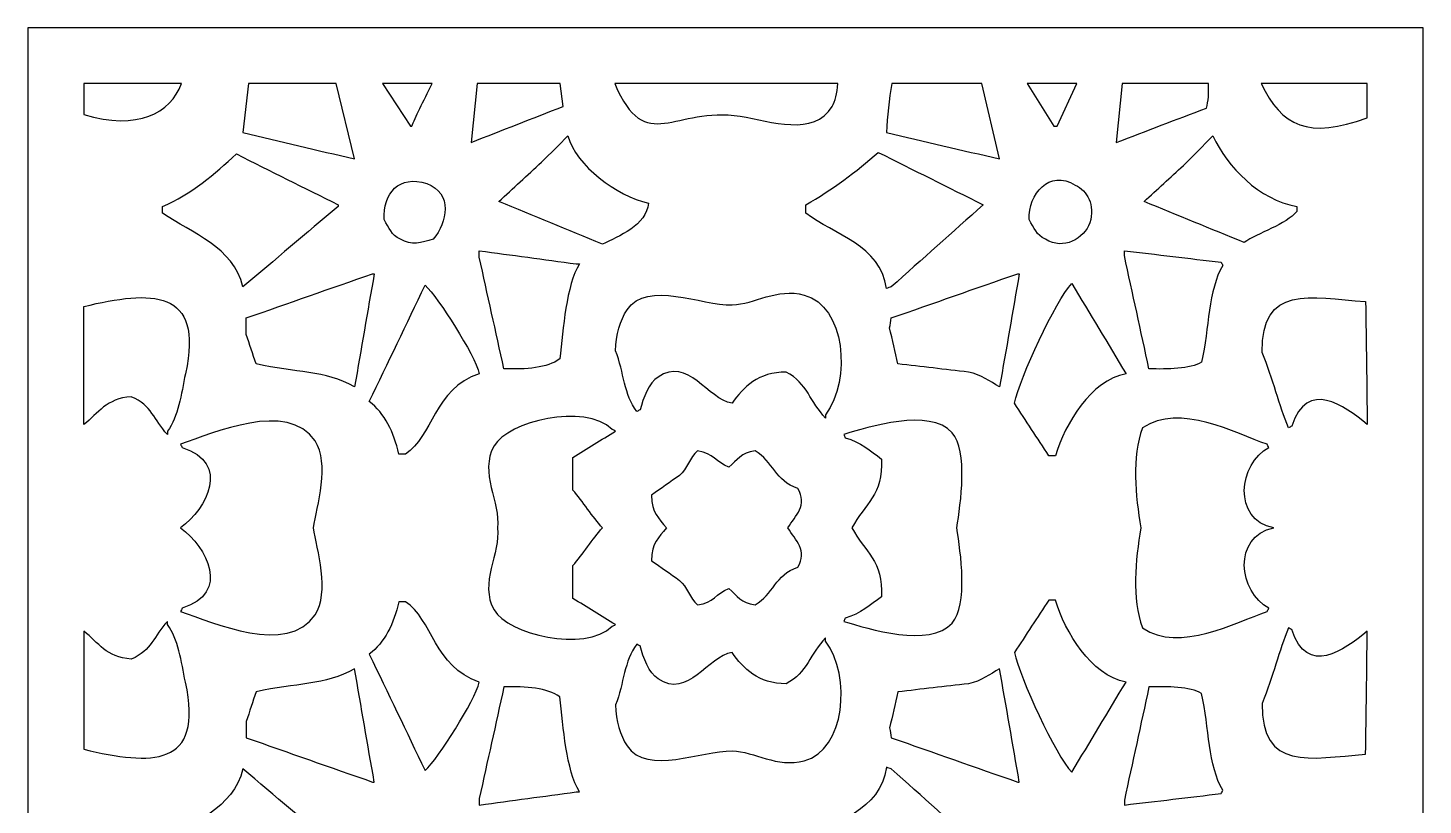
# Model space of a CAD drawing. Header units: centimetres. Extents: x -9.3 to 6.6, y -13.8 to 13.7.
# Drawn here: x -9.34 to -2.31, y 9.8 to 13.72 of the extents above; entities that cross this region are included whole.
import ezdxf

# ---------------------------------------------------------------- set-up
doc = ezdxf.new("R2010")
doc.units = ezdxf.units.CM
doc.header["$MEASUREMENT"] = 0
doc.layers.add('layer 1', color=7, linetype='Continuous')

msp = doc.modelspace()

# ---------------------------------------------------------------- linework, layer by layer
at = {"layer": 'layer 1', "color": 177}
for points, knots in [([(-9.33578, 13.71711), (-9.33578, 13.71711), (-2.30717, 13.71711), (-2.30717, 13.71711), (-2.30717, 13.71711), (-2.30717, 13.71711), (-2.30717, -13.83509), (-2.30717, -13.83509), (-2.30717, -13.83509), (-2.30717, -13.83509), (-9.33578, -13.83509), (-9.33578, -13.83509), (-9.33578, -13.83509), (-9.33578, -13.83509), (-9.33578, 13.71711), (-9.33578, 13.71711)], [0, 0, 0, 0, 0.2, 0.2, 0.2, 0.2, 0.4, 0.4, 0.4, 0.4, 0.6, 0.6, 0.6, 0.6, 1, 1, 1, 1]), ([(-9.05463, 13.43596), (-9.05463, 13.43596), (-8.56221, 13.43596), (-8.56221, 13.43596), (-8.56221, 13.43596), (-8.6175, 13.28643), (-8.78185, 13.19962), (-9.05463, 13.27983), (-9.05463, 13.27983), (-9.05463, 13.27983), (-9.05463, 13.43596), (-9.05463, 13.43596)], [0, 0, 0, 0, 0.25, 0.25, 0.25, 0.25, 0.5, 0.5, 0.5, 0.5, 1, 1, 1, 1]), ([(-8.22512, 13.43596), (-8.22512, 13.43596), (-7.78244, 13.43596), (-7.78244, 13.43596), (-7.78244, 13.43596), (-7.78244, 13.43596), (-7.69026, 13.05663), (-7.69026, 13.05663), (-7.69026, 13.05663), (-7.87768, 13.1007), (-8.06514, 13.1448), (-8.25256, 13.18889), (-8.25256, 13.18889), (-8.25256, 13.18889), (-8.22512, 13.43596), (-8.22512, 13.43596)], [0, 0, 0, 0, 0.2, 0.2, 0.2, 0.2, 0.4, 0.4, 0.4, 0.4, 0.6, 0.6, 0.6, 0.6, 1, 1, 1, 1]), ([(-7.54923, 13.43596), (-7.54923, 13.43596), (-7.29879, 13.43596), (-7.29879, 13.43596), (-7.29879, 13.43596), (-7.34328, 13.34743), (-7.38762, 13.2622), (-7.40083, 13.22196), (-7.40083, 13.22196), (-7.40361, 13.22196), (-7.40636, 13.22196), (-7.40912, 13.22196), (-7.40912, 13.22196), (-7.40912, 13.22196), (-7.54923, 13.43596), (-7.54923, 13.43596)], [0, 0, 0, 0, 0.2, 0.2, 0.2, 0.2, 0.4, 0.4, 0.4, 0.4, 0.6, 0.6, 0.6, 0.6, 1, 1, 1, 1]), ([(-7.07302, 13.43596), (-7.07302, 13.43596), (-6.65446, 13.43596), (-6.65446, 13.43596), (-6.65446, 13.43596), (-6.65446, 13.43596), (-6.64009, 13.32117), (-6.64009, 13.32117), (-6.64009, 13.32117), (-6.79443, 13.26056), (-6.94881, 13.19991), (-7.10317, 13.13929), (-7.10317, 13.13929), (-7.10317, 13.13929), (-7.07302, 13.43596), (-7.07302, 13.43596)], [0, 0, 0, 0, 0.2, 0.2, 0.2, 0.2, 0.4, 0.4, 0.4, 0.4, 0.6, 0.6, 0.6, 0.6, 1, 1, 1, 1]), ([(-6.37982, 13.43596), (-6.37982, 13.43596), (-5.25586, 13.43596), (-5.25586, 13.43596), (-5.25586, 13.43596), (-5.25937, 13.38813), (-5.26828, 13.34714), (-5.28401, 13.32117), (-5.28401, 13.32117), (-5.37666, 13.16815), (-5.59112, 13.24595), (-5.74705, 13.27156), (-5.74705, 13.27156), (-6.07993, 13.32624), (-6.22179, 13.06823), (-6.37982, 13.43596)], [0, 0, 0, 0, 0.2, 0.2, 0.2, 0.2, 0.4, 0.4, 0.4, 0.4, 0.6, 0.6, 0.6, 0.6, 1, 1, 1, 1]), ([(-4.98323, 13.43596), (-4.98323, 13.43596), (-4.52986, 13.43596), (-4.52986, 13.43596), (-4.52986, 13.43596), (-4.52986, 13.43596), (-4.44055, 13.05663), (-4.44055, 13.05663), (-4.44055, 13.05663), (-4.63072, 13.1007), (-4.82094, 13.1448), (-5.01111, 13.18889), (-5.01111, 13.18889), (-5.00698, 13.27155), (-4.9973, 13.35715), (-4.98323, 13.43596)], [0, 0, 0, 0, 0.2, 0.2, 0.2, 0.2, 0.4, 0.4, 0.4, 0.4, 0.6, 0.6, 0.6, 0.6, 1, 1, 1, 1]), ([(-4.30248, 13.43596), (-4.30248, 13.43596), (-4.05177, 13.43596), (-4.05177, 13.43596), (-4.05177, 13.43596), (-4.05177, 13.43596), (-4.15114, 13.22196), (-4.15114, 13.22196), (-4.15114, 13.22196), (-4.15665, 13.22196), (-4.16216, 13.22196), (-4.16767, 13.22196), (-4.16767, 13.22196), (-4.16767, 13.22196), (-4.30248, 13.43596), (-4.30248, 13.43596)], [0, 0, 0, 0, 0.2, 0.2, 0.2, 0.2, 0.4, 0.4, 0.4, 0.4, 0.6, 0.6, 0.6, 0.6, 1, 1, 1, 1]), ([(-3.82278, 13.43596), (-3.82278, 13.43596), (-3.38838, 13.43596), (-3.38838, 13.43596), (-3.38838, 13.43596), (-3.38581, 13.39115), (-3.38862, 13.34609), (-3.39866, 13.3129), (-3.39866, 13.3129), (-3.55025, 13.25505), (-3.70187, 13.19714), (-3.85346, 13.13929), (-3.85346, 13.13929), (-3.85346, 13.13929), (-3.82278, 13.43596), (-3.82278, 13.43596)], [0, 0, 0, 0, 0.2, 0.2, 0.2, 0.2, 0.4, 0.4, 0.4, 0.4, 0.6, 0.6, 0.6, 0.6, 1, 1, 1, 1]), ([(-3.12241, 13.43596), (-3.12241, 13.43596), (-2.58832, 13.43596), (-2.58832, 13.43596), (-2.58832, 13.43596), (-2.58832, 13.43596), (-2.58832, 13.26329), (-2.58832, 13.26329), (-2.58832, 13.26329), (-2.88498, 13.15576), (-3.02136, 13.22096), (-3.12241, 13.43596)], [0, 0, 0, 0, 0.25, 0.25, 0.25, 0.25, 0.5, 0.5, 0.5, 0.5, 1, 1, 1, 1]), ([(-6.96259, 12.84168), (-6.78896, 12.77003), (-6.61527, 12.69836), (-6.44164, 12.62673), (-6.44164, 12.62673), (-6.36238, 12.66539), (-6.21712, 12.72214), (-6.21011, 12.83341), (-6.21011, 12.83341), (-6.36923, 12.87162), (-6.57463, 13.02156), (-6.61531, 13.17235), (-6.61531, 13.17235), (-6.65938, 13.12826), (-6.70349, 13.08415), (-6.74758, 13.04008), (-6.74758, 13.04008), (-6.81925, 12.97396), (-6.89092, 12.9078), (-6.96259, 12.84168)], [0, 0, 0, 0, 0.1666667, 0.1666667, 0.1666667, 0.1666667, 0.3333333, 0.3333333, 0.3333333, 0.3333333, 0.5, 0.5, 0.5, 0.5, 0.6666667, 0.6666667, 0.6666667, 0.6666667, 1, 1, 1, 1]), ([(-3.71288, 12.84168), (-3.54478, 12.77279), (-3.3766, 12.70389), (-3.20848, 12.63502), (-3.20848, 12.63502), (-3.14117, 12.68343), (-2.99596, 12.72609), (-2.94387, 12.79208), (-2.94387, 12.79208), (-2.94387, 12.80034), (-2.94387, 12.80861), (-2.94387, 12.81688), (-2.94387, 12.81688), (-3.13481, 12.85061), (-3.29177, 13.01622), (-3.36558, 13.17235), (-3.36558, 13.17235), (-3.4152, 13.12275), (-3.46482, 13.07315), (-3.51443, 13.02356), (-3.51443, 13.02356), (-3.58056, 12.96293), (-3.64674, 12.90229), (-3.71288, 12.84168)], [0, 0, 0, 0, 0.1428571, 0.1428571, 0.1428571, 0.1428571, 0.2857143, 0.2857143, 0.2857143, 0.2857143, 0.4285714, 0.4285714, 0.4285714, 0.4285714, 0.5714286, 0.5714286, 0.5714286, 0.5714286, 0.7142857, 0.7142857, 0.7142857, 0.7142857, 1, 1, 1, 1]), ([(-8.65775, 12.78381), (-8.50822, 12.6796), (-8.30137, 12.61361), (-8.25256, 12.4118), (-8.25256, 12.4118), (-8.0927, 12.54681), (-7.93281, 12.68185), (-7.77296, 12.81688), (-7.77296, 12.81688), (-7.77296, 12.81963), (-7.77296, 12.82239), (-7.77296, 12.82515), (-7.77296, 12.82515), (-7.94383, 12.91056), (-8.11475, 12.996), (-8.28562, 13.08141), (-8.28562, 13.08141), (-8.39499, 12.98266), (-8.51073, 12.87743), (-8.65775, 12.81688), (-8.65775, 12.81688), (-8.65775, 12.80586), (-8.65775, 12.79483), (-8.65775, 12.78381)], [0, 0, 0, 0, 0.1428571, 0.1428571, 0.1428571, 0.1428571, 0.2857143, 0.2857143, 0.2857143, 0.2857143, 0.4285714, 0.4285714, 0.4285714, 0.4285714, 0.5714286, 0.5714286, 0.5714286, 0.5714286, 0.7142857, 0.7142857, 0.7142857, 0.7142857, 1, 1, 1, 1]), ([(-5.41628, 12.78381), (-5.27538, 12.67281), (-5.03895, 12.62326), (-5.01111, 12.40351), (-5.01111, 12.40351), (-5.00284, 12.40629), (-4.99458, 12.40904), (-4.98631, 12.4118), (-4.98631, 12.4118), (-4.83197, 12.54957), (-4.67759, 12.68738), (-4.52324, 12.82515), (-4.52324, 12.82515), (-4.69963, 12.91331), (-4.87608, 13.00152), (-5.05247, 13.0897), (-5.05247, 13.0897), (-5.16187, 12.99144), (-5.28437, 12.90163), (-5.41628, 12.82515), (-5.41628, 12.82515), (-5.41628, 12.81135), (-5.41628, 12.79759), (-5.41628, 12.78381)], [0, 0, 0, 0, 0.1428571, 0.1428571, 0.1428571, 0.1428571, 0.2857143, 0.2857143, 0.2857143, 0.2857143, 0.4285714, 0.4285714, 0.4285714, 0.4285714, 0.5714286, 0.5714286, 0.5714286, 0.5714286, 0.7142857, 0.7142857, 0.7142857, 0.7142857, 1, 1, 1, 1]), ([(-4.2917, 12.75074), (-4.26505, 12.70727), (-4.25746, 12.67418), (-4.20903, 12.65153), (-4.20903, 12.65153), (-4.11871, 12.59455), (-4.01524, 12.65533), (-3.98576, 12.73421), (-3.98576, 12.73421), (-3.95958, 12.82383), (-3.99727, 12.89702), (-4.06018, 12.92434), (-4.06018, 12.92434), (-4.18927, 13.00518), (-4.29801, 12.87851), (-4.2917, 12.75074)], [0, 0, 0, 0, 0.2, 0.2, 0.2, 0.2, 0.4, 0.4, 0.4, 0.4, 0.6, 0.6, 0.6, 0.6, 1, 1, 1, 1]), ([(-7.54142, 12.75074), (-7.51476, 12.70727), (-7.50716, 12.67418), (-7.45874, 12.65153), (-7.45874, 12.65153), (-7.40474, 12.61797), (-7.35236, 12.63417), (-7.29334, 12.65153), (-7.29334, 12.65153), (-7.22292, 12.73785), (-7.19423, 12.88256), (-7.32643, 12.93262), (-7.32643, 12.93262), (-7.46501, 12.97732), (-7.54749, 12.88409), (-7.54142, 12.75074)], [0, 0, 0, 0, 0.2, 0.2, 0.2, 0.2, 0.4, 0.4, 0.4, 0.4, 0.6, 0.6, 0.6, 0.6, 1, 1, 1, 1]), ([(-7.06182, 12.56059), (-7.02048, 12.37324), (-6.97913, 12.18581), (-6.93777, 11.99845), (-6.93777, 11.99845), (-6.82565, 11.9946), (-6.71867, 12.00262), (-6.65662, 12.04804), (-6.65662, 12.04804), (-6.63724, 12.20298), (-6.62512, 12.4169), (-6.5574, 12.52752), (-6.5574, 12.52752), (-6.56293, 12.52752), (-6.56844, 12.52752), (-6.57393, 12.52752), (-6.57393, 12.52752), (-6.73656, 12.54957), (-6.89921, 12.57162), (-7.06182, 12.59368), (-7.06182, 12.59368), (-7.06182, 12.58264), (-7.06182, 12.57162), (-7.06182, 12.56059)], [0, 0, 0, 0, 0.1428571, 0.1428571, 0.1428571, 0.1428571, 0.2857143, 0.2857143, 0.2857143, 0.2857143, 0.4285714, 0.4285714, 0.4285714, 0.4285714, 0.5714286, 0.5714286, 0.5714286, 0.5714286, 0.7142857, 0.7142857, 0.7142857, 0.7142857, 1, 1, 1, 1]), ([(-3.8121, 12.56888), (-3.77077, 12.37875), (-3.72943, 12.18854), (-3.68808, 11.99845), (-3.68808, 11.99845), (-3.59508, 11.99553), (-3.48088, 11.99685), (-3.42347, 12.0315), (-3.42347, 12.0315), (-3.38371, 12.20321), (-3.39104, 12.39679), (-3.31597, 12.51926), (-3.31597, 12.51926), (-3.31873, 12.52477), (-3.32148, 12.5303), (-3.32424, 12.53579), (-3.32424, 12.53579), (-3.48685, 12.55508), (-3.64951, 12.57437), (-3.8121, 12.59368), (-3.8121, 12.59368), (-3.8121, 12.58539), (-3.8121, 12.57713), (-3.8121, 12.56888)], [0, 0, 0, 0, 0.1428571, 0.1428571, 0.1428571, 0.1428571, 0.2857143, 0.2857143, 0.2857143, 0.2857143, 0.4285714, 0.4285714, 0.4285714, 0.4285714, 0.5714286, 0.5714286, 0.5714286, 0.5714286, 0.7142857, 0.7142857, 0.7142857, 0.7142857, 1, 1, 1, 1]), ([(-8.23602, 12.17205), (-8.21949, 12.12244), (-8.20293, 12.07284), (-8.1864, 12.02324), (-8.1864, 12.02324), (-7.98708, 11.97763), (-7.84078, 11.99149), (-7.69026, 11.90751), (-7.69026, 11.90751), (-7.6572, 12.09762), (-7.62411, 12.28779), (-7.59102, 12.47792), (-7.59102, 12.47792), (-7.59378, 12.47792), (-7.59655, 12.47792), (-7.59931, 12.47792), (-7.59931, 12.47792), (-7.81152, 12.40351), (-8.02381, 12.32911), (-8.23602, 12.25472), (-8.23602, 12.25472), (-8.23602, 12.22718), (-8.23602, 12.19959), (-8.23602, 12.17205)], [0, 0, 0, 0, 0.1428571, 0.1428571, 0.1428571, 0.1428571, 0.2857143, 0.2857143, 0.2857143, 0.2857143, 0.4285714, 0.4285714, 0.4285714, 0.4285714, 0.5714286, 0.5714286, 0.5714286, 0.5714286, 0.7142857, 0.7142857, 0.7142857, 0.7142857, 1, 1, 1, 1]), ([(-6.3755, 12.08937), (-6.3316, 11.97911), (-6.33377, 11.86682), (-6.268, 11.78348), (-6.268, 11.78348), (-6.26249, 11.78624), (-6.25696, 11.78901), (-6.25145, 11.79177), (-6.25145, 11.79177), (-6.23607, 11.84926), (-6.20893, 11.93018), (-6.16049, 11.95712), (-6.16049, 11.95712), (-6.01072, 12.06161), (-5.91179, 11.84362), (-5.78841, 11.82482), (-5.78841, 11.82482), (-5.73016, 11.9057), (-5.65653, 11.98273), (-5.51553, 11.9819), (-5.51553, 11.9819), (-5.40913, 11.92678), (-5.39511, 11.82954), (-5.31708, 11.75043), (-5.31708, 11.75043), (-5.31708, 11.75595), (-5.31708, 11.76144), (-5.31708, 11.76697), (-5.31708, 11.76697), (-5.18546, 11.94641), (-5.21883, 12.3161), (-5.42457, 12.37046), (-5.42457, 12.37046), (-5.56593, 12.4078), (-5.67219, 12.32348), (-5.78841, 12.32086), (-5.78841, 12.32086), (-5.94433, 12.31733), (-6.21193, 12.44721), (-6.31761, 12.29606), (-6.31761, 12.29606), (-6.35096, 12.24177), (-6.37355, 12.17075), (-6.3755, 12.08937)], [0, 0, 0, 0, 0.0833333, 0.0833333, 0.0833333, 0.0833333, 0.1666667, 0.1666667, 0.1666667, 0.1666667, 0.25, 0.25, 0.25, 0.25, 0.3333333, 0.3333333, 0.3333333, 0.3333333, 0.4166667, 0.4166667, 0.4166667, 0.4166667, 0.5, 0.5, 0.5, 0.5, 0.5833333, 0.5833333, 0.5833333, 0.5833333, 0.6666667, 0.6666667, 0.6666667, 0.6666667, 0.75, 0.75, 0.75, 0.75, 0.8333333, 0.8333333, 0.8333333, 0.8333333, 1, 1, 1, 1]), ([(-4.99458, 12.20512), (-4.98082, 12.14451), (-4.96702, 12.08386), (-4.95322, 12.02324), (-4.95322, 12.02324), (-4.83472, 12.00946), (-4.71619, 11.9957), (-4.59767, 11.9819), (-4.59767, 11.9819), (-4.53263, 11.96859), (-4.48985, 11.93452), (-4.44055, 11.90751), (-4.44055, 11.90751), (-4.40748, 12.09762), (-4.3744, 12.28779), (-4.34133, 12.47792), (-4.34133, 12.47792), (-4.34408, 12.47792), (-4.34684, 12.47792), (-4.34959, 12.47792), (-4.34959, 12.47792), (-4.56181, 12.40351), (-4.77409, 12.32911), (-4.98631, 12.25472), (-4.98631, 12.25472), (-4.98906, 12.23817), (-4.99182, 12.22165), (-4.99458, 12.20512)], [0, 0, 0, 0, 0.125, 0.125, 0.125, 0.125, 0.25, 0.25, 0.25, 0.25, 0.375, 0.375, 0.375, 0.375, 0.5, 0.5, 0.5, 0.5, 0.625, 0.625, 0.625, 0.625, 0.75, 0.75, 0.75, 0.75, 1, 1, 1, 1]), ([(-9.05463, 11.71736), (-8.97932, 11.77599), (-8.94233, 11.84813), (-8.81485, 11.85791), (-8.81485, 11.85791), (-8.70909, 11.81321), (-8.70356, 11.74151), (-8.63293, 11.66776), (-8.63293, 11.66776), (-8.63293, 11.67327), (-8.63293, 11.67878), (-8.63293, 11.6843), (-8.63293, 11.6843), (-8.577, 11.75625), (-8.56443, 11.86982), (-8.54195, 11.97365), (-8.54195, 11.97365), (-8.44799, 12.40768), (-8.71398, 12.39338), (-9.05463, 12.31259), (-9.05463, 12.31259), (-9.05463, 12.1142), (-9.05463, 11.91574), (-9.05463, 11.71736)], [0, 0, 0, 0, 0.1428571, 0.1428571, 0.1428571, 0.1428571, 0.2857143, 0.2857143, 0.2857143, 0.2857143, 0.4285714, 0.4285714, 0.4285714, 0.4285714, 0.5714286, 0.5714286, 0.5714286, 0.5714286, 0.7142857, 0.7142857, 0.7142857, 0.7142857, 1, 1, 1, 1]), ([(-7.61584, 11.83311), (-7.53874, 11.77386), (-7.49215, 11.67999), (-7.46699, 11.56855), (-7.46699, 11.56855), (-7.45597, 11.56855), (-7.44496, 11.56855), (-7.43392, 11.56855), (-7.43392, 11.56855), (-7.29802, 11.65545), (-7.29047, 11.89792), (-7.06182, 11.97365), (-7.06182, 11.97365), (-7.086, 12.06982), (-7.2662, 12.35604), (-7.3347, 12.42005), (-7.3347, 12.42005), (-7.42839, 12.22443), (-7.52214, 12.02873), (-7.61584, 11.83311)], [0, 0, 0, 0, 0.1666667, 0.1666667, 0.1666667, 0.1666667, 0.3333333, 0.3333333, 0.3333333, 0.3333333, 0.5, 0.5, 0.5, 0.5, 0.6666667, 0.6666667, 0.6666667, 0.6666667, 1, 1, 1, 1]), ([(-4.36615, 11.82482), (-4.30826, 11.73666), (-4.25037, 11.64847), (-4.1925, 11.56029), (-4.1925, 11.56029), (-4.18145, 11.56029), (-4.17043, 11.56029), (-4.15941, 11.56029), (-4.15941, 11.56029), (-4.11039, 11.7228), (-3.98141, 11.93988), (-3.80384, 11.97365), (-3.80384, 11.97365), (-3.8948, 12.12518), (-3.98577, 12.27679), (-4.07672, 12.42832), (-4.07672, 12.42832), (-4.15912, 12.34217), (-4.33759, 11.9541), (-4.36615, 11.82482)], [0, 0, 0, 0, 0.1666667, 0.1666667, 0.1666667, 0.1666667, 0.3333333, 0.3333333, 0.3333333, 0.3333333, 0.5, 0.5, 0.5, 0.5, 0.6666667, 0.6666667, 0.6666667, 0.6666667, 1, 1, 1, 1]), ([(-3.11752, 12.08111), (-3.06333, 11.94496), (-3.03209, 11.8155), (-2.9852, 11.70083), (-2.9852, 11.70083), (-2.97971, 11.70359), (-2.9742, 11.70634), (-2.96867, 11.7091), (-2.96867, 11.7091), (-2.89049, 11.94994), (-2.70546, 11.81276), (-2.58832, 11.71736), (-2.58832, 11.71736), (-2.59105, 11.92403), (-2.59381, 12.13073), (-2.59657, 12.33739), (-2.59657, 12.33739), (-2.87799, 12.35925), (-3.12328, 12.42373), (-3.11752, 12.08111)], [0, 0, 0, 0, 0.1666667, 0.1666667, 0.1666667, 0.1666667, 0.3333333, 0.3333333, 0.3333333, 0.3333333, 0.5, 0.5, 0.5, 0.5, 0.6666667, 0.6666667, 0.6666667, 0.6666667, 1, 1, 1, 1]), ([(-8.56677, 11.19654), (-8.43294, 11.29369), (-8.31316, 11.52337), (-8.5585, 11.60162), (-8.5585, 11.60162), (-8.56126, 11.60715), (-8.56401, 11.61265), (-8.56677, 11.61816), (-8.56677, 11.61816), (-8.40048, 11.67448), (-8.02826, 11.84149), (-7.88872, 11.63469), (-7.88872, 11.63469), (-7.81356, 11.52331), (-7.87998, 11.30328), (-7.89699, 11.19654), (-7.89699, 11.19654), (-7.87998, 11.08979), (-7.81356, 10.86978), (-7.88872, 10.75838), (-7.88872, 10.75838), (-8.02826, 10.5516), (-8.40048, 10.71859), (-8.56677, 10.77491), (-8.56677, 10.77491), (-8.56401, 10.78042), (-8.56126, 10.78593), (-8.5585, 10.79146), (-8.5585, 10.79146), (-8.31316, 10.86972), (-8.43294, 11.09937), (-8.56677, 11.19654)], [0, 0, 0, 0, 0.1111111, 0.1111111, 0.1111111, 0.1111111, 0.2222222, 0.2222222, 0.2222222, 0.2222222, 0.3333333, 0.3333333, 0.3333333, 0.3333333, 0.4444444, 0.4444444, 0.4444444, 0.4444444, 0.5555556, 0.5555556, 0.5555556, 0.5555556, 0.6666667, 0.6666667, 0.6666667, 0.6666667, 0.7777778, 0.7777778, 0.7777778, 0.7777778, 1, 1, 1, 1]), ([(-6.97086, 11.19654), (-6.95321, 11.32459), (-7.06421, 11.47489), (-6.98739, 11.60989), (-6.98739, 11.60989), (-6.91774, 11.73231), (-6.53339, 11.82824), (-6.39203, 11.69256), (-6.39203, 11.69256), (-6.38652, 11.68981), (-6.38099, 11.68705), (-6.3755, 11.6843), (-6.3755, 11.6843), (-6.44715, 11.6402), (-6.51882, 11.59611), (-6.59049, 11.55202), (-6.59049, 11.55202), (-6.59049, 11.49692), (-6.59049, 11.44179), (-6.59049, 11.38667), (-6.59049, 11.38667), (-6.54088, 11.33158), (-6.49126, 11.25164), (-6.44164, 11.19654), (-6.44164, 11.19654), (-6.49126, 11.14143), (-6.54088, 11.06151), (-6.59049, 11.0064), (-6.59049, 11.0064), (-6.59049, 10.95128), (-6.59049, 10.89616), (-6.59049, 10.84105), (-6.59049, 10.84105), (-6.51882, 10.79696), (-6.44715, 10.75286), (-6.3755, 10.70877), (-6.3755, 10.70877), (-6.38099, 10.70602), (-6.38652, 10.70326), (-6.39203, 10.7005), (-6.39203, 10.7005), (-6.53339, 10.56483), (-6.91774, 10.66077), (-6.98739, 10.78318), (-6.98739, 10.78318), (-7.06421, 10.91819), (-6.95321, 11.06848), (-6.97086, 11.19654)], [0, 0, 0, 0, 0.0769231, 0.0769231, 0.0769231, 0.0769231, 0.1538462, 0.1538462, 0.1538462, 0.1538462, 0.2307692, 0.2307692, 0.2307692, 0.2307692, 0.3076923, 0.3076923, 0.3076923, 0.3076923, 0.3846154, 0.3846154, 0.3846154, 0.3846154, 0.4615385, 0.4615385, 0.4615385, 0.4615385, 0.5384615, 0.5384615, 0.5384615, 0.5384615, 0.6153846, 0.6153846, 0.6153846, 0.6153846, 0.6923077, 0.6923077, 0.6923077, 0.6923077, 0.7692308, 0.7692308, 0.7692308, 0.7692308, 0.8461538, 0.8461538, 0.8461538, 0.8461538, 1, 1, 1, 1]), ([(-3.72943, 11.19654), (-3.75646, 11.36019), (-3.77405, 11.55321), (-3.72116, 11.70083), (-3.72116, 11.70083), (-3.53087, 11.82792), (-3.25559, 11.67274), (-3.0927, 11.61816), (-3.0927, 11.61816), (-3.08996, 11.61265), (-3.08719, 11.60715), (-3.08445, 11.60162), (-3.08445, 11.60162), (-3.23583, 11.52135), (-3.27016, 11.23858), (-3.05963, 11.19654), (-3.05963, 11.19654), (-3.27016, 11.15449), (-3.23583, 10.87172), (-3.08445, 10.79146), (-3.08445, 10.79146), (-3.08719, 10.78593), (-3.08996, 10.78042), (-3.0927, 10.77491), (-3.0927, 10.77491), (-3.25559, 10.72034), (-3.53087, 10.56515), (-3.72116, 10.69226), (-3.72116, 10.69226), (-3.77405, 10.83986), (-3.75646, 11.03288), (-3.72943, 11.19654)], [0, 0, 0, 0, 0.1111111, 0.1111111, 0.1111111, 0.1111111, 0.2222222, 0.2222222, 0.2222222, 0.2222222, 0.3333333, 0.3333333, 0.3333333, 0.3333333, 0.4444444, 0.4444444, 0.4444444, 0.4444444, 0.5555556, 0.5555556, 0.5555556, 0.5555556, 0.6666667, 0.6666667, 0.6666667, 0.6666667, 0.7777778, 0.7777778, 0.7777778, 0.7777778, 1, 1, 1, 1]), ([(-5.18476, 11.19654), (-5.11974, 11.31812), (-5.02564, 11.36212), (-5.03593, 11.54375), (-5.03593, 11.54375), (-5.09059, 11.58533), (-5.14308, 11.62873), (-5.21783, 11.65123), (-5.21783, 11.65123), (-5.22059, 11.65674), (-5.22336, 11.66225), (-5.22612, 11.66776), (-5.22612, 11.66776), (-5.10264, 11.70455), (-4.79172, 11.80306), (-4.68036, 11.67603), (-4.68036, 11.67603), (-4.59825, 11.58237), (-4.63727, 11.32246), (-4.65556, 11.19654), (-4.65556, 11.19654), (-4.63727, 11.07061), (-4.59825, 10.8107), (-4.68036, 10.71704), (-4.68036, 10.71704), (-4.79172, 10.59001), (-5.10264, 10.68852), (-5.22612, 10.72531), (-5.22612, 10.72531), (-5.22336, 10.73082), (-5.22059, 10.73635), (-5.21783, 10.74186), (-5.21783, 10.74186), (-5.14308, 10.76434), (-5.09059, 10.80773), (-5.03593, 10.84932), (-5.03593, 10.84932), (-5.02564, 11.03095), (-5.11974, 11.07495), (-5.18476, 11.19654)], [0, 0, 0, 0, 0.0909091, 0.0909091, 0.0909091, 0.0909091, 0.1818182, 0.1818182, 0.1818182, 0.1818182, 0.2727273, 0.2727273, 0.2727273, 0.2727273, 0.3636364, 0.3636364, 0.3636364, 0.3636364, 0.4545455, 0.4545455, 0.4545455, 0.4545455, 0.5454545, 0.5454545, 0.5454545, 0.5454545, 0.6363636, 0.6363636, 0.6363636, 0.6363636, 0.7272727, 0.7272727, 0.7272727, 0.7272727, 0.8181818, 0.8181818, 0.8181818, 0.8181818, 1, 1, 1, 1]), ([(-6.11916, 11.19654), (-6.15768, 11.24669), (-6.19367, 11.26923), (-6.19358, 11.36187), (-6.19358, 11.36187), (-6.14671, 11.39494), (-6.09985, 11.42803), (-6.05302, 11.46108), (-6.05302, 11.46108), (-6.01376, 11.49369), (-6.00275, 11.55132), (-5.96204, 11.58509), (-5.96204, 11.58509), (-5.87967, 11.57271), (-5.86946, 11.52775), (-5.80494, 11.50241), (-5.80494, 11.50241), (-5.76209, 11.53801), (-5.74396, 11.57548), (-5.67263, 11.58509), (-5.67263, 11.58509), (-5.57944, 11.53246), (-5.57255, 11.43254), (-5.45764, 11.39494), (-5.45764, 11.39494), (-5.4062, 11.31091), (-5.46866, 11.25957), (-5.50726, 11.19654), (-5.50726, 11.19654), (-5.46866, 11.1335), (-5.4062, 11.08218), (-5.45764, 10.99813), (-5.45764, 10.99813), (-5.57255, 10.96055), (-5.57944, 10.8606), (-5.67263, 10.808), (-5.67263, 10.808), (-5.74396, 10.81759), (-5.76209, 10.85505), (-5.80494, 10.89065), (-5.80494, 10.89065), (-5.86946, 10.86532), (-5.87967, 10.82036), (-5.96204, 10.808), (-5.96204, 10.808), (-6.00275, 10.84177), (-6.01376, 10.89937), (-6.05302, 10.93199), (-6.05302, 10.93199), (-6.09985, 10.96504), (-6.14671, 10.99813), (-6.19358, 11.0312), (-6.19358, 11.0312), (-6.19367, 11.12384), (-6.15768, 11.14637), (-6.11916, 11.19654)], [0, 0, 0, 0, 0.0666667, 0.0666667, 0.0666667, 0.0666667, 0.1333333, 0.1333333, 0.1333333, 0.1333333, 0.2, 0.2, 0.2, 0.2, 0.2666667, 0.2666667, 0.2666667, 0.2666667, 0.3333333, 0.3333333, 0.3333333, 0.3333333, 0.4, 0.4, 0.4, 0.4, 0.4666667, 0.4666667, 0.4666667, 0.4666667, 0.5333333, 0.5333333, 0.5333333, 0.5333333, 0.6, 0.6, 0.6, 0.6, 0.6666667, 0.6666667, 0.6666667, 0.6666667, 0.7333333, 0.7333333, 0.7333333, 0.7333333, 0.8, 0.8, 0.8, 0.8, 0.8666667, 0.8666667, 0.8666667, 0.8666667, 1, 1, 1, 1]), ([(-7.61584, 10.55998), (-7.53874, 10.61923), (-7.49215, 10.71308), (-7.46699, 10.82451), (-7.46699, 10.82451), (-7.45597, 10.82451), (-7.44496, 10.82451), (-7.43392, 10.82451), (-7.43392, 10.82451), (-7.29802, 10.73761), (-7.29047, 10.49516), (-7.06182, 10.41944), (-7.06182, 10.41944), (-7.086, 10.32325), (-7.2662, 10.03703), (-7.3347, 9.97302), (-7.3347, 9.97302), (-7.42839, 10.16866), (-7.52214, 10.36434), (-7.61584, 10.55998)], [0, 0, 0, 0, 0.1666667, 0.1666667, 0.1666667, 0.1666667, 0.3333333, 0.3333333, 0.3333333, 0.3333333, 0.5, 0.5, 0.5, 0.5, 0.6666667, 0.6666667, 0.6666667, 0.6666667, 1, 1, 1, 1]), ([(-4.36615, 10.56825), (-4.30826, 10.65641), (-4.25037, 10.74462), (-4.1925, 10.83278), (-4.1925, 10.83278), (-4.18145, 10.83278), (-4.17043, 10.83278), (-4.15941, 10.83278), (-4.15941, 10.83278), (-4.11039, 10.67029), (-3.98141, 10.45318), (-3.80384, 10.41944), (-3.80384, 10.41944), (-3.8948, 10.26789), (-3.98577, 10.1163), (-4.07672, 9.96475), (-4.07672, 9.96475), (-4.15912, 10.0509), (-4.33759, 10.43897), (-4.36615, 10.56825)], [0, 0, 0, 0, 0.1666667, 0.1666667, 0.1666667, 0.1666667, 0.3333333, 0.3333333, 0.3333333, 0.3333333, 0.5, 0.5, 0.5, 0.5, 0.6666667, 0.6666667, 0.6666667, 0.6666667, 1, 1, 1, 1]), ([(-9.05463, 10.6757), (-8.97932, 10.61708), (-8.94233, 10.54494), (-8.81485, 10.53518), (-8.81485, 10.53518), (-8.70909, 10.57987), (-8.70356, 10.65156), (-8.63293, 10.72531), (-8.63293, 10.72531), (-8.63293, 10.71981), (-8.63293, 10.71428), (-8.63293, 10.70877), (-8.63293, 10.70877), (-8.577, 10.63682), (-8.56443, 10.52327), (-8.54195, 10.41944), (-8.54195, 10.41944), (-8.44799, 9.98538), (-8.71398, 9.99969), (-9.05463, 10.08049), (-9.05463, 10.08049), (-9.05463, 10.27887), (-9.05463, 10.47733), (-9.05463, 10.6757)], [0, 0, 0, 0, 0.1428571, 0.1428571, 0.1428571, 0.1428571, 0.2857143, 0.2857143, 0.2857143, 0.2857143, 0.4285714, 0.4285714, 0.4285714, 0.4285714, 0.5714286, 0.5714286, 0.5714286, 0.5714286, 0.7142857, 0.7142857, 0.7142857, 0.7142857, 1, 1, 1, 1]), ([(-3.11752, 10.31196), (-3.06333, 10.44811), (-3.03209, 10.57757), (-2.9852, 10.69226), (-2.9852, 10.69226), (-2.97971, 10.68948), (-2.9742, 10.68673), (-2.96867, 10.68397), (-2.96867, 10.68397), (-2.89049, 10.44312), (-2.70546, 10.58033), (-2.58832, 10.6757), (-2.58832, 10.6757), (-2.59105, 10.46906), (-2.59381, 10.26234), (-2.59657, 10.05569), (-2.59657, 10.05569), (-2.87799, 10.03384), (-3.12328, 9.96936), (-3.11752, 10.31196)], [0, 0, 0, 0, 0.1666667, 0.1666667, 0.1666667, 0.1666667, 0.3333333, 0.3333333, 0.3333333, 0.3333333, 0.5, 0.5, 0.5, 0.5, 0.6666667, 0.6666667, 0.6666667, 0.6666667, 1, 1, 1, 1]), ([(-6.3755, 10.30369), (-6.3316, 10.41396), (-6.33377, 10.52627), (-6.268, 10.60958), (-6.268, 10.60958), (-6.26249, 10.60683), (-6.25696, 10.60405), (-6.25145, 10.60132), (-6.25145, 10.60132), (-6.23607, 10.54382), (-6.20893, 10.46289), (-6.16049, 10.43595), (-6.16049, 10.43595), (-6.01072, 10.33146), (-5.91179, 10.54945), (-5.78841, 10.56825), (-5.78841, 10.56825), (-5.73016, 10.48737), (-5.65653, 10.41036), (-5.51553, 10.41117), (-5.51553, 10.41117), (-5.40913, 10.4663), (-5.39511, 10.56355), (-5.31708, 10.64263), (-5.31708, 10.64263), (-5.31708, 10.63712), (-5.31708, 10.63163), (-5.31708, 10.62612), (-5.31708, 10.62612), (-5.18546, 10.44665), (-5.21883, 10.07698), (-5.42457, 10.0226), (-5.42457, 10.0226), (-5.56593, 9.98527), (-5.67219, 10.06958), (-5.78841, 10.07221), (-5.78841, 10.07221), (-5.94433, 10.07576), (-6.21193, 9.94586), (-6.31761, 10.09703), (-6.31761, 10.09703), (-6.35096, 10.15131), (-6.37355, 10.22232), (-6.3755, 10.30369)], [0, 0, 0, 0, 0.0833333, 0.0833333, 0.0833333, 0.0833333, 0.1666667, 0.1666667, 0.1666667, 0.1666667, 0.25, 0.25, 0.25, 0.25, 0.3333333, 0.3333333, 0.3333333, 0.3333333, 0.4166667, 0.4166667, 0.4166667, 0.4166667, 0.5, 0.5, 0.5, 0.5, 0.5833333, 0.5833333, 0.5833333, 0.5833333, 0.6666667, 0.6666667, 0.6666667, 0.6666667, 0.75, 0.75, 0.75, 0.75, 0.8333333, 0.8333333, 0.8333333, 0.8333333, 1, 1, 1, 1]), ([(-8.23602, 10.22102), (-8.21949, 10.27062), (-8.20293, 10.32023), (-8.1864, 10.36983), (-8.1864, 10.36983), (-7.98708, 10.41543), (-7.84078, 10.40158), (-7.69026, 10.48557), (-7.69026, 10.48557), (-7.6572, 10.29544), (-7.62411, 10.10528), (-7.59102, 9.91515), (-7.59102, 9.91515), (-7.59378, 9.91515), (-7.59655, 9.91515), (-7.59931, 9.91515), (-7.59931, 9.91515), (-7.81152, 9.98955), (-8.02381, 10.06396), (-8.23602, 10.13835), (-8.23602, 10.13835), (-8.23602, 10.1659), (-8.23602, 10.19348), (-8.23602, 10.22102)], [0, 0, 0, 0, 0.1428571, 0.1428571, 0.1428571, 0.1428571, 0.2857143, 0.2857143, 0.2857143, 0.2857143, 0.4285714, 0.4285714, 0.4285714, 0.4285714, 0.5714286, 0.5714286, 0.5714286, 0.5714286, 0.7142857, 0.7142857, 0.7142857, 0.7142857, 1, 1, 1, 1]), ([(-4.99458, 10.18797), (-4.98082, 10.24856), (-4.96702, 10.30922), (-4.95322, 10.36983), (-4.95322, 10.36983), (-4.83472, 10.38361), (-4.71619, 10.39739), (-4.59767, 10.41117), (-4.59767, 10.41117), (-4.53263, 10.42447), (-4.48985, 10.45854), (-4.44055, 10.48557), (-4.44055, 10.48557), (-4.40748, 10.29544), (-4.3744, 10.10528), (-4.34133, 9.91515), (-4.34133, 9.91515), (-4.34408, 9.91515), (-4.34684, 9.91515), (-4.34959, 9.91515), (-4.34959, 9.91515), (-4.56181, 9.98955), (-4.77409, 10.06396), (-4.98631, 10.13835), (-4.98631, 10.13835), (-4.98906, 10.1549), (-4.99182, 10.17143), (-4.99458, 10.18797)], [0, 0, 0, 0, 0.125, 0.125, 0.125, 0.125, 0.25, 0.25, 0.25, 0.25, 0.375, 0.375, 0.375, 0.375, 0.5, 0.5, 0.5, 0.5, 0.625, 0.625, 0.625, 0.625, 0.75, 0.75, 0.75, 0.75, 1, 1, 1, 1]), ([(-7.06182, 9.83248), (-7.02048, 10.01985), (-6.97913, 10.20726), (-6.93777, 10.39463), (-6.93777, 10.39463), (-6.82565, 10.39846), (-6.71867, 10.39046), (-6.65662, 10.34503), (-6.65662, 10.34503), (-6.63724, 10.1901), (-6.62512, 9.97619), (-6.5574, 9.86554), (-6.5574, 9.86554), (-6.56293, 9.86554), (-6.56844, 9.86554), (-6.57393, 9.86554), (-6.57393, 9.86554), (-6.73656, 9.8435), (-6.89921, 9.82145), (-7.06182, 9.79941), (-7.06182, 9.79941), (-7.06182, 9.81043), (-7.06182, 9.82145), (-7.06182, 9.83248)], [0, 0, 0, 0, 0.1428571, 0.1428571, 0.1428571, 0.1428571, 0.2857143, 0.2857143, 0.2857143, 0.2857143, 0.4285714, 0.4285714, 0.4285714, 0.4285714, 0.5714286, 0.5714286, 0.5714286, 0.5714286, 0.7142857, 0.7142857, 0.7142857, 0.7142857, 1, 1, 1, 1]), ([(-3.8121, 9.82421), (-3.77077, 10.01432), (-3.72943, 10.20452), (-3.68808, 10.39463), (-3.68808, 10.39463), (-3.59508, 10.39754), (-3.48088, 10.39622), (-3.42347, 10.36156), (-3.42347, 10.36156), (-3.38371, 10.18986), (-3.39104, 9.99627), (-3.31597, 9.87381), (-3.31597, 9.87381), (-3.31873, 9.8683), (-3.32148, 9.86277), (-3.32424, 9.85728), (-3.32424, 9.85728), (-3.48685, 9.83799), (-3.64951, 9.8187), (-3.8121, 9.79941), (-3.8121, 9.79941), (-3.8121, 9.80767), (-3.8121, 9.81594), (-3.8121, 9.82421)], [0, 0, 0, 0, 0.1428571, 0.1428571, 0.1428571, 0.1428571, 0.2857143, 0.2857143, 0.2857143, 0.2857143, 0.4285714, 0.4285714, 0.4285714, 0.4285714, 0.5714286, 0.5714286, 0.5714286, 0.5714286, 0.7142857, 0.7142857, 0.7142857, 0.7142857, 1, 1, 1, 1]), ([(-8.65775, 9.60926), (-8.50822, 9.71349), (-8.30137, 9.77946), (-8.25256, 9.98127), (-8.25256, 9.98127), (-8.0927, 9.84625), (-7.93281, 9.71122), (-7.77296, 9.57621), (-7.77296, 9.57621), (-7.77296, 9.57345), (-7.77296, 9.5707), (-7.77296, 9.56792), (-7.77296, 9.56792), (-7.94383, 9.48253), (-8.11475, 9.39706), (-8.28562, 9.31165), (-8.28562, 9.31165), (-8.39499, 9.41041), (-8.51073, 9.51564), (-8.65775, 9.57621), (-8.65775, 9.57621), (-8.65775, 9.58721), (-8.65775, 9.59825), (-8.65775, 9.60926)], [0, 0, 0, 0, 0.1428571, 0.1428571, 0.1428571, 0.1428571, 0.2857143, 0.2857143, 0.2857143, 0.2857143, 0.4285714, 0.4285714, 0.4285714, 0.4285714, 0.5714286, 0.5714286, 0.5714286, 0.5714286, 0.7142857, 0.7142857, 0.7142857, 0.7142857, 1, 1, 1, 1]), ([(-5.41628, 9.60926), (-5.27538, 9.72026), (-5.03895, 9.76981), (-5.01111, 9.98955), (-5.01111, 9.98955), (-5.00284, 9.9868), (-4.99458, 9.98404), (-4.98631, 9.98127), (-4.98631, 9.98127), (-4.83197, 9.8435), (-4.67759, 9.70571), (-4.52324, 9.56792), (-4.52324, 9.56792), (-4.69963, 9.47976), (-4.87608, 9.39157), (-5.05247, 9.30339), (-5.05247, 9.30339), (-5.16187, 9.40163), (-5.28437, 9.49144), (-5.41628, 9.56792), (-5.41628, 9.56792), (-5.41628, 9.58172), (-5.41628, 9.5955), (-5.41628, 9.60926)], [0, 0, 0, 0, 0.1428571, 0.1428571, 0.1428571, 0.1428571, 0.2857143, 0.2857143, 0.2857143, 0.2857143, 0.4285714, 0.4285714, 0.4285714, 0.4285714, 0.5714286, 0.5714286, 0.5714286, 0.5714286, 0.7142857, 0.7142857, 0.7142857, 0.7142857, 1, 1, 1, 1])]:
    msp.add_open_spline(points, degree=3, knots=knots, dxfattribs=at)

doc.saveas('drawing.dxf')
